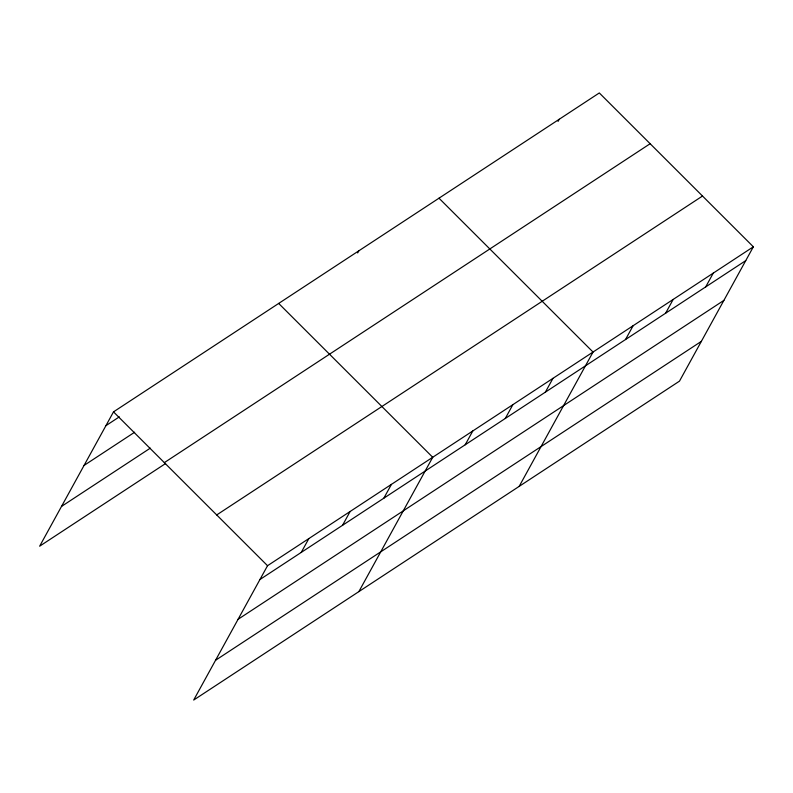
<?xml version="1.0" encoding="UTF-8"?>
<svg xmlns="http://www.w3.org/2000/svg" width="793" height="793" viewBox="0 0 793 793"><rect width="100%" height="100%" fill="white"/><g stroke="black" fill="none" stroke-linecap="round" stroke-linejoin="round"><path stroke-width="1.19" d="M753.35 246.801L267.538 565.706L193.69 700.05L679.492 381.136L753.35 246.801L599.31 92.95L113.508 411.864L39.65 546.199L165.598 463.518M357.673 252.937L358.832 250.816M301.241 552.414L308.834 538.606M558.064 121.388L559.234 119.257M342.536 525.303L350.129 511.495M383.832 498.192L391.425 484.384M358.862 591.618L432.72 457.283L278.68 303.432M465.204 444.774L472.797 430.966M505.29 418.466L512.873 404.658M545.366 392.158L552.959 378.35M519.177 486.377L593.035 352.042L438.995 198.191M625.518 339.533L633.111 325.735M665.605 313.225L673.188 299.417M705.681 286.917L713.274 273.109M105.915 425.672L119.337 416.86M84.048 465.441L134.632 432.235M61.517 506.42L150.303 448.144M164.339 462.636L650.141 143.721M216.707 514.944L702.519 196.03M259.955 579.514L745.757 260.61M238.088 619.293L723.89 300.378M215.557 660.272L701.359 341.367M113.508 411.864L267.538 565.706"/></g></svg>
